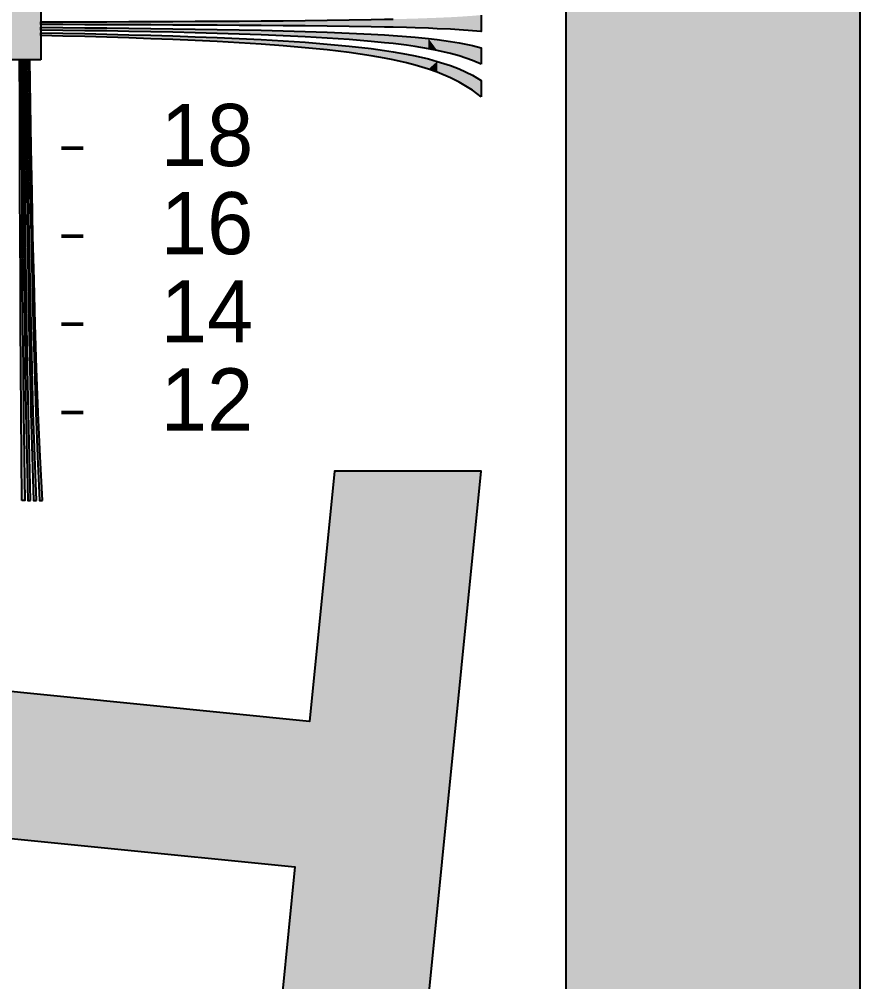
# Model space of a CAD drawing. Header units: millimetres. Extents: x 0 to 420, y 0 to 297.
# Drawn here: x 349.1 to 420, y 130.2 to 211.3 of the extents above; entities that cross this region are included whole.
import ezdxf

# ---------------------------------------------------------------- set-up
doc = ezdxf.new("R2010")
doc.units = ezdxf.units.MM
for name, color, linetype in [('FRAME', 7, 'Continuous'), ('GLUE', 1, 'Continuous'), ('LABELS', 7, 'Continuous'), ('PERIPHERY', 7, 'Continuous'), ('SFR', 7, 'Continuous')]:
    doc.layers.add(name, color=color, linetype=linetype)

msp = doc.modelspace()

# ---------------------------------------------------------------- hatches: boundary and pattern name
at = {"layer": 'FRAME', "true_color": 0x000000}
h = msp.add_hatch(color=7, dxfattribs=at)
h.dxf.hatch_style = 1
h.paths.add_polyline_path([(395.249, 272.25), (420, 272.25), (420, 24.75), (395.249, 24.75), (395.249, 272.25)])
at = {"layer": 'PERIPHERY', "true_color": 0x000000}
h = msp.add_hatch(color=7, dxfattribs=at)
h.dxf.hatch_style = 1
h.paths.add_polyline_path([(350.972, 207.9), (346.022, 207.9), (346.022, 212.85), (350.972, 212.85), (350.972, 207.9)])
h = msp.add_hatch(color=7, dxfattribs=at)
h.dxf.hatch_style = 1
h.paths.add_polyline_path([(388.097, 210.298), (387.354, 210.36), (386.241, 210.436), (385.498, 210.477), (384.384, 210.525), (383.642, 210.559), (382.528, 210.594), (381.785, 210.614), (380.672, 210.642), (379.929, 210.656), (378.816, 210.684), (376.959, 210.711), (375.103, 210.738), (373.247, 210.759), (371.39, 210.773), (369.534, 210.786), (367.678, 210.8), (365.822, 210.814), (363.965, 210.821), (362.109, 210.835), (360.253, 210.841), (358.397, 210.849), (356.54, 210.855), (354.684, 210.862), (352.828, 210.869), (350.972, 210.869), (350.972, 211.103), (352.828, 211.103), (354.684, 211.109), (356.54, 211.116), (358.397, 211.123), (360.253, 211.13), (362.109, 211.136), (363.965, 211.15), (365.822, 211.157), (367.678, 211.171), (369.534, 211.185), (371.39, 211.199), (373.247, 211.213), (375.103, 211.233), (376.959, 211.261), (378.816, 211.288), (379.929, 211.316), (380.672, 211.329), (381.785, 211.357), (382.528, 211.377), (383.642, 211.418), (384.384, 211.446), (385.498, 211.494), (386.241, 211.535), (387.354, 211.611), (388.097, 211.673), (388.097, 210.298)])
h = msp.add_hatch(color=7, dxfattribs=at)
h.dxf.hatch_style = 1
h.paths.add_polyline_path([(388.097, 207.548), (387.354, 207.858), (386.241, 208.236), (385.498, 208.442), (384.384, 208.696), (383.642, 208.841), (382.528, 209.019), (381.785, 209.13), (380.672, 209.267), (379.929, 209.349), (378.816, 209.459), (376.959, 209.61), (375.103, 209.735), (373.247, 209.837), (371.39, 209.927), (369.534, 210.003), (367.678, 210.071), (365.822, 210.126), (363.965, 210.175), (362.109, 210.223), (360.253, 210.264), (358.397, 210.298), (356.54, 210.333), (354.684, 210.36), (352.828, 210.387), (350.972, 210.415), (350.972, 210.642), (352.828, 210.628), (354.684, 210.608), (356.54, 210.594), (358.397, 210.573), (360.253, 210.553), (362.109, 210.525), (363.965, 210.498), (365.822, 210.47), (367.678, 210.436), (369.534, 210.394), (371.39, 210.353), (373.247, 210.298), (375.103, 210.236), (376.959, 210.161), (378.816, 210.071), (379.929, 210.003), (380.672, 209.954), (381.785, 209.872), (382.528, 209.81), (383.642, 209.7), (384.384, 209.61), (385.498, 209.459), (386.241, 209.336), (387.354, 209.109), (388.097, 208.923), (388.097, 207.548)])
h = msp.add_hatch(color=7, dxfattribs=at)
h.dxf.hatch_style = 1
h.paths.add_polyline_path([(388.097, 204.798), (387.354, 205.362), (386.241, 206.036), (385.498, 206.4), (384.384, 206.86), (383.642, 207.122), (382.528, 207.451), (381.785, 207.644), (380.672, 207.892), (379.929, 208.036), (378.816, 208.235), (376.959, 208.51), (375.103, 208.737), (373.247, 208.923), (371.39, 209.081), (369.534, 209.218), (367.678, 209.335), (365.822, 209.439), (363.965, 209.528), (362.109, 209.61), (360.253, 209.686), (358.397, 209.748), (356.54, 209.81), (354.684, 209.858), (352.828, 209.906), (350.972, 209.954), (350.972, 210.181), (352.828, 210.147), (354.684, 210.112), (356.54, 210.071), (358.397, 210.023), (360.253, 209.975), (362.109, 209.913), (363.965, 209.851), (365.822, 209.782), (367.678, 209.7), (369.534, 209.61), (371.39, 209.507), (373.247, 209.384), (375.103, 209.232), (376.959, 209.06), (378.816, 208.847), (379.929, 208.696), (380.672, 208.579), (381.785, 208.387), (382.528, 208.235), (383.642, 207.981), (384.384, 207.774), (385.498, 207.417), (386.241, 207.135), (387.354, 206.613), (388.097, 206.173), (388.097, 204.798)])
h = msp.add_hatch(color=7, dxfattribs=at)
h.dxf.hatch_style = 1
h.paths.add_polyline_path([(349.366, 170.775), (349.335, 174.488), (349.304, 178.2), (349.28, 181.913), (349.261, 185.625), (349.243, 189.338), (349.224, 193.05), (349.211, 196.763), (349.199, 200.475), (349.193, 204.188), (349.18, 207.901), (349.304, 207.901), (349.322, 204.188), (349.341, 200.475), (349.36, 196.763), (349.378, 193.05), (349.409, 189.338), (349.434, 185.625), (349.471, 181.913), (349.508, 178.2), (349.558, 174.488), (349.614, 170.775), (349.366, 170.775)])
h = msp.add_hatch(color=7, dxfattribs=at)
h.dxf.hatch_style = 1
h.paths.add_polyline_path([(350.109, 170.775), (350.01, 174.488), (349.923, 178.2), (349.849, 181.913), (349.793, 185.625), (349.738, 189.338), (349.688, 193.05), (349.651, 196.763), (349.614, 200.475), (349.583, 204.188), (349.551, 207.901), (349.428, 207.901), (349.453, 204.188), (349.477, 200.475), (349.502, 196.763), (349.533, 193.05), (349.57, 189.338), (349.613, 185.625), (349.663, 181.913), (349.719, 178.2), (349.78, 174.488), (349.861, 170.775), (350.109, 170.775)])
h = msp.add_hatch(color=7, dxfattribs=at)
h.dxf.hatch_style = 1
h.paths.add_polyline_path([(350.604, 170.775), (350.455, 174.488), (350.337, 178.2), (350.232, 181.913), (350.146, 185.625), (350.065, 189.338), (349.997, 193.05), (349.942, 196.763), (349.886, 200.475), (349.843, 204.188), (349.799, 207.901), (349.676, 207.901), (349.713, 204.188), (349.75, 200.475), (349.793, 196.763), (349.843, 193.05), (349.905, 189.338), (349.967, 185.625), (350.041, 181.913), (350.127, 178.2), (350.232, 174.488), (350.356, 170.775), (350.604, 170.775)])
h = msp.add_hatch(color=7, dxfattribs=at)
h.dxf.hatch_style = 1
h.paths.add_polyline_path([(351.099, 170.775), (350.907, 174.488), (350.746, 178.2), (350.616, 181.913), (350.499, 185.625), (350.4, 189.338), (350.307, 193.05), (350.232, 196.763), (350.164, 200.475), (350.102, 204.188), (350.047, 207.901), (349.923, 207.901), (349.973, 204.188), (350.028, 200.475), (350.084, 196.763), (350.152, 193.05), (350.233, 189.338), (350.319, 185.625), (350.424, 181.913), (350.542, 178.2), (350.684, 174.488), (350.851, 170.775), (351.099, 170.775)])
at = {"layer": 'SFR', "true_color": 0x000000}
h = msp.add_hatch(color=7, dxfattribs=at)
h.dxf.hatch_style = 1
h.paths.add_polyline_path([(313.847, 173.25), (308.897, 123.749), (321.272, 123.749), (323.379, 144.824), (372.389, 139.922), (370.772, 123.749), (383.147, 123.749), (388.097, 173.249), (375.722, 173.249), (373.615, 152.175), (324.605, 157.076), (326.222, 173.249), (313.847, 173.249), (313.847, 173.25)])

# ---------------------------------------------------------------- linework, layer by layer
at = {"layer": 'FRAME', "color": 250}
msp.add_lwpolyline([(395.249, 272.25), (420, 272.25), (420, 24.75), (395.249, 24.75), (395.249, 272.25)], close=True, dxfattribs=at)
at = {"layer": 'FRAME', "color": 250, "true_color": 0x000000}
for points in [[(395.249, 272.25), (395.249, 24.75), (420, 24.75)], [(420, 24.75), (420, 272.25), (395.249, 272.25)]]:
    msp.add_solid(points, dxfattribs=at)
at = {"layer": 'GLUE', "color": 1, "lineweight": 18}
msp.add_lwpolyline([(0, 0), (420, 0), (420, 297), (0, 297), (0, 0)], dxfattribs=at)
at = {"layer": 'PERIPHERY', "color": 250}
for points in [[(350.972, 207.9), (346.022, 207.9), (346.022, 212.85), (350.972, 212.85), (350.972, 207.9)], [(388.097, 207.548), (387.354, 207.858), (386.241, 208.236), (385.498, 208.442), (384.384, 208.696), (383.642, 208.841), (382.528, 209.019), (381.785, 209.13), (380.672, 209.267), (379.929, 209.349), (378.816, 209.459), (376.959, 209.61), (375.103, 209.735), (373.247, 209.837), (371.39, 209.927), (369.534, 210.003), (367.678, 210.071), (365.822, 210.126), (363.965, 210.175), (362.109, 210.223), (360.253, 210.264), (358.397, 210.298), (356.54, 210.333), (354.684, 210.36), (352.828, 210.387), (350.972, 210.415), (350.972, 210.642), (352.828, 210.628), (354.684, 210.608), (356.54, 210.594), (358.397, 210.573), (360.253, 210.553), (362.109, 210.525), (363.965, 210.498), (365.822, 210.47), (367.678, 210.436), (369.534, 210.394), (371.39, 210.353), (373.247, 210.298), (375.103, 210.236), (376.959, 210.161), (378.816, 210.071), (379.929, 210.003), (380.672, 209.954), (381.785, 209.872), (382.528, 209.81), (383.642, 209.7), (384.384, 209.61), (385.498, 209.459), (386.241, 209.336), (387.354, 209.109), (388.097, 208.923), (388.097, 207.548)], [(388.097, 204.798), (387.354, 205.362), (386.241, 206.036), (385.498, 206.4), (384.384, 206.86), (383.642, 207.122), (382.528, 207.451), (381.785, 207.644), (380.672, 207.892), (379.929, 208.036), (378.816, 208.235), (376.959, 208.51), (375.103, 208.737), (373.247, 208.923), (371.39, 209.081), (369.534, 209.218), (367.678, 209.335), (365.822, 209.439), (363.965, 209.528), (362.109, 209.61), (360.253, 209.686), (358.397, 209.748), (356.54, 209.81), (354.684, 209.858), (352.828, 209.906), (350.972, 209.954), (350.972, 210.181), (352.828, 210.147), (354.684, 210.112), (356.54, 210.071), (358.397, 210.023), (360.253, 209.975), (362.109, 209.913), (363.965, 209.851), (365.822, 209.782), (367.678, 209.7), (369.534, 209.61), (371.39, 209.507), (373.247, 209.384), (375.103, 209.232), (376.959, 209.06), (378.816, 208.847), (379.929, 208.696), (380.672, 208.579), (381.785, 208.387), (382.528, 208.235), (383.642, 207.981), (384.384, 207.774), (385.498, 207.417), (386.241, 207.135), (387.354, 206.613), (388.097, 206.173), (388.097, 204.798)], [(349.366, 170.775), (349.335, 174.488), (349.304, 178.2), (349.28, 181.913), (349.261, 185.625), (349.243, 189.338), (349.224, 193.05), (349.211, 196.763), (349.199, 200.475), (349.193, 204.188), (349.18, 207.901), (349.304, 207.901), (349.322, 204.188), (349.341, 200.475), (349.36, 196.763), (349.378, 193.05), (349.409, 189.338), (349.434, 185.625), (349.471, 181.913), (349.508, 178.2), (349.558, 174.488), (349.614, 170.775), (349.366, 170.775)], [(350.109, 170.775), (350.01, 174.488), (349.923, 178.2), (349.849, 181.913), (349.793, 185.625), (349.738, 189.338), (349.688, 193.05), (349.651, 196.763), (349.614, 200.475), (349.583, 204.188), (349.551, 207.901), (349.428, 207.901), (349.453, 204.188), (349.477, 200.475), (349.502, 196.763), (349.533, 193.05), (349.57, 189.338), (349.613, 185.625), (349.663, 181.913), (349.719, 178.2), (349.78, 174.488), (349.861, 170.775), (350.109, 170.775)], [(350.604, 170.775), (350.455, 174.488), (350.337, 178.2), (350.232, 181.913), (350.146, 185.625), (350.065, 189.338), (349.997, 193.05), (349.942, 196.763), (349.886, 200.475), (349.843, 204.188), (349.799, 207.901), (349.676, 207.901), (349.713, 204.188), (349.75, 200.475), (349.793, 196.763), (349.843, 193.05), (349.905, 189.338), (349.967, 185.625), (350.041, 181.913), (350.127, 178.2), (350.232, 174.488), (350.356, 170.775), (350.604, 170.775)], [(351.099, 170.775), (350.907, 174.488), (350.746, 178.2), (350.616, 181.913), (350.499, 185.625), (350.4, 189.338), (350.307, 193.05), (350.232, 196.763), (350.164, 200.475), (350.102, 204.188), (350.047, 207.901), (349.923, 207.901), (349.973, 204.188), (350.028, 200.475), (350.084, 196.763), (350.152, 193.05), (350.233, 189.338), (350.319, 185.625), (350.424, 181.913), (350.542, 178.2), (350.684, 174.488), (350.851, 170.775), (351.099, 170.775)]]:
    msp.add_lwpolyline(points, close=True, dxfattribs=at)
msp.add_lwpolyline([(388.097, 211.673), (388.097, 210.298), (388.097, 210.298), (387.354, 210.36), (386.241, 210.436), (385.498, 210.477), (384.384, 210.525), (383.642, 210.559), (382.528, 210.594), (381.785, 210.614), (380.672, 210.642), (379.929, 210.656), (378.816, 210.684), (376.959, 210.711), (375.103, 210.738), (373.247, 210.759), (371.39, 210.773), (369.534, 210.786), (367.678, 210.8), (365.822, 210.814), (363.965, 210.821), (362.109, 210.835), (360.253, 210.841), (358.397, 210.849), (356.54, 210.855), (354.684, 210.862), (352.828, 210.869), (350.972, 210.869), (350.972, 211.103), (352.828, 211.103), (354.684, 211.109), (356.54, 211.116), (358.397, 211.123), (360.253, 211.13), (362.109, 211.136), (363.965, 211.15), (365.822, 211.157), (367.678, 211.171), (369.534, 211.185), (371.39, 211.199), (373.247, 211.213), (375.103, 211.233), (376.959, 211.261), (378.816, 211.288), (379.929, 211.316), (380.672, 211.329)], dxfattribs=at)
at = {"layer": 'PERIPHERY', "color": 250, "lineweight": 35, "const_width": 0.309}
for points in [[(352.707, 200.475), (354.564, 200.475)], [(352.707, 193.05), (354.564, 193.05)], [(352.707, 185.625), (354.564, 185.625)], [(352.707, 178.2), (354.564, 178.2)]]:
    msp.add_lwpolyline(points, dxfattribs=at)
at = {"layer": 'PERIPHERY', "color": 250, "true_color": 0x000000}
for points in [[(350.972, 207.9), (350.972, 212.85), (346.022, 212.85)], [(346.022, 212.85), (346.022, 207.9), (350.972, 207.9)], [(388.097, 210.298), (387.354, 211.611), (386.241, 211.535)], [(388.097, 210.298), (388.097, 211.673), (387.354, 211.611)], [(376.959, 211.261), (375.103, 211.233), (350.972, 210.869)], [(376.959, 211.261), (350.972, 210.869), (352.828, 210.869)], [(375.103, 211.233), (373.247, 211.213), (350.972, 210.869)], [(373.247, 211.213), (371.39, 211.199), (350.972, 210.869)], [(371.39, 211.199), (369.534, 211.185), (350.972, 210.869)], [(369.534, 211.185), (367.678, 211.171), (350.972, 210.869)], [(367.678, 211.171), (365.822, 211.157), (350.972, 210.869)], [(365.822, 211.157), (362.109, 211.136), (350.972, 210.869)], [(362.109, 211.136), (358.397, 211.123), (350.972, 210.869)], [(358.397, 211.123), (354.684, 211.109), (350.972, 210.869)], [(354.684, 211.109), (352.828, 211.103), (350.972, 210.869)], [(352.828, 211.103), (350.972, 211.103), (350.972, 210.869)], [(376.959, 211.261), (352.828, 210.869), (354.684, 210.862)], [(376.959, 211.261), (354.684, 210.862), (356.54, 210.855)], [(358.397, 211.123), (356.54, 211.116), (354.684, 211.109)], [(376.959, 211.261), (356.54, 210.855), (358.397, 210.849)], [(376.959, 211.261), (358.397, 210.849), (360.253, 210.841)], [(362.109, 211.136), (360.253, 211.13), (358.397, 211.123)], [(376.959, 211.261), (360.253, 210.841), (362.109, 210.835)], [(376.959, 211.261), (362.109, 210.835), (363.965, 210.821)], [(365.822, 211.157), (363.965, 211.15), (362.109, 211.136)], [(376.959, 211.261), (363.965, 210.821), (365.822, 210.814)], [(376.959, 211.261), (365.822, 210.814), (367.678, 210.8)], [(376.959, 211.261), (367.678, 210.8), (369.534, 210.786)], [(376.959, 211.261), (369.534, 210.786), (371.39, 210.773)], [(376.959, 211.261), (371.39, 210.773), (373.247, 210.759)], [(376.959, 211.261), (373.247, 210.759), (375.103, 210.738)], [(376.959, 211.261), (375.103, 210.738), (376.959, 210.711)], [(388.097, 210.298), (378.816, 211.288), (376.959, 211.261)], [(376.959, 211.261), (376.959, 210.711), (378.816, 210.684)], [(376.959, 211.261), (378.816, 210.684), (379.929, 210.656)], [(376.959, 211.261), (379.929, 210.656), (380.672, 210.642)], [(376.959, 211.261), (380.672, 210.642), (381.785, 210.614)], [(376.959, 211.261), (381.785, 210.614), (382.528, 210.594)], [(376.959, 211.261), (382.528, 210.594), (383.642, 210.559)], [(376.959, 211.261), (383.642, 210.559), (384.384, 210.525)], [(376.959, 211.261), (384.384, 210.525), (385.498, 210.477)], [(376.959, 211.261), (385.498, 210.477), (386.241, 210.436)], [(376.959, 211.261), (386.241, 210.436), (387.354, 210.36)], [(376.959, 211.261), (387.354, 210.36), (388.097, 210.298)], [(388.097, 210.298), (379.929, 211.316), (378.816, 211.288)], [(388.097, 210.298), (380.672, 211.329), (379.929, 211.316)], [(388.097, 210.298), (381.785, 211.357), (380.672, 211.329)], [(388.097, 210.298), (382.528, 211.377), (381.785, 211.357)], [(388.097, 210.298), (383.642, 211.418), (382.528, 211.377)], [(388.097, 210.298), (384.384, 211.446), (383.642, 211.418)], [(388.097, 210.298), (385.498, 211.494), (384.384, 211.446)], [(388.097, 210.298), (386.241, 211.535), (385.498, 211.494)], [(383.642, 209.7), (352.828, 210.628), (350.972, 210.642)], [(350.972, 210.642), (350.972, 210.415), (352.828, 210.387)], [(350.972, 210.642), (352.828, 210.387), (354.684, 210.36)], [(350.972, 210.642), (354.684, 210.36), (356.54, 210.333)], [(350.972, 210.642), (356.54, 210.333), (358.397, 210.298)], [(350.972, 210.642), (358.397, 210.298), (360.253, 210.264)], [(350.972, 210.642), (360.253, 210.264), (362.109, 210.223)], [(383.642, 209.7), (350.972, 210.642), (362.109, 210.223)], [(365.822, 209.782), (352.828, 210.147), (350.972, 210.181)], [(365.822, 209.782), (350.972, 210.181), (350.972, 209.954)], [(383.642, 209.7), (354.684, 210.608), (352.828, 210.628)], [(365.822, 209.782), (354.684, 210.112), (352.828, 210.147)], [(383.642, 209.7), (356.54, 210.594), (354.684, 210.608)], [(365.822, 209.782), (356.54, 210.071), (354.684, 210.112)], [(383.642, 209.7), (358.397, 210.573), (356.54, 210.594)], [(365.822, 209.782), (358.397, 210.023), (356.54, 210.071)], [(383.642, 209.7), (360.253, 210.553), (358.397, 210.573)], [(365.822, 209.782), (360.253, 209.975), (358.397, 210.023)], [(383.642, 209.7), (362.109, 210.525), (360.253, 210.553)], [(383.642, 209.7), (363.965, 210.498), (362.109, 210.525)], [(383.642, 209.7), (362.109, 210.223), (363.965, 210.175)], [(383.642, 209.7), (365.822, 210.47), (363.965, 210.498)], [(383.642, 209.7), (363.965, 210.175), (365.822, 210.126)], [(383.642, 209.7), (367.678, 210.436), (365.822, 210.47)], [(383.642, 209.7), (365.822, 210.126), (367.678, 210.071)], [(383.642, 209.7), (369.534, 210.394), (367.678, 210.436)], [(383.642, 209.7), (367.678, 210.071), (369.534, 210.003)], [(383.642, 209.7), (371.39, 210.353), (369.534, 210.394)], [(383.642, 209.7), (369.534, 210.003), (371.39, 209.927)], [(383.642, 209.7), (373.247, 210.298), (371.39, 210.353)], [(383.642, 209.7), (375.103, 210.236), (373.247, 210.298)], [(383.642, 209.7), (376.959, 210.161), (375.103, 210.236)], [(383.642, 209.7), (378.816, 210.071), (376.959, 210.161)], [(383.642, 209.7), (379.929, 210.003), (378.816, 210.071)], [(383.642, 209.7), (380.672, 209.954), (379.929, 210.003)], [(365.822, 209.782), (350.972, 209.954), (352.828, 209.906)], [(365.822, 209.782), (352.828, 209.906), (354.684, 209.858)], [(365.822, 209.782), (354.684, 209.858), (356.54, 209.81)], [(365.822, 209.782), (356.54, 209.81), (358.397, 209.748)], [(365.822, 209.782), (358.397, 209.748), (360.253, 209.686)], [(365.822, 209.782), (362.109, 209.913), (360.253, 209.975)], [(365.822, 209.782), (360.253, 209.686), (362.109, 209.61)], [(365.822, 209.782), (363.965, 209.851), (362.109, 209.913)], [(365.822, 209.782), (362.109, 209.61), (363.965, 209.528)], [(365.822, 209.782), (363.965, 209.528), (365.822, 209.439)], [(384.384, 207.774), (367.678, 209.7), (365.822, 209.782)], [(365.822, 209.782), (365.822, 209.439), (367.678, 209.335)], [(365.822, 209.782), (367.678, 209.335), (369.534, 209.218)], [(365.822, 209.782), (369.534, 209.218), (371.39, 209.081)], [(365.822, 209.782), (371.39, 209.081), (373.247, 208.923)], [(365.822, 209.782), (373.247, 208.923), (375.103, 208.737)], [(384.384, 207.774), (365.822, 209.782), (375.103, 208.737)], [(384.384, 207.774), (369.534, 209.61), (367.678, 209.7)], [(384.384, 207.774), (371.39, 209.507), (369.534, 209.61)], [(383.642, 209.7), (371.39, 209.927), (373.247, 209.837)], [(384.384, 207.774), (373.247, 209.384), (371.39, 209.507)], [(383.642, 209.7), (373.247, 209.837), (375.103, 209.735)], [(384.384, 207.774), (375.103, 209.232), (373.247, 209.384)], [(383.642, 209.7), (375.103, 209.735), (376.959, 209.61)], [(384.384, 207.774), (376.959, 209.06), (375.103, 209.232)], [(383.642, 209.7), (376.959, 209.61), (378.816, 209.459)], [(383.642, 209.7), (378.816, 209.459), (379.929, 209.349)], [(383.642, 209.7), (379.929, 209.349), (380.672, 209.267)], [(383.642, 209.7), (381.785, 209.872), (380.672, 209.954)], [(383.642, 209.7), (380.672, 209.267), (381.785, 209.13)], [(383.642, 209.7), (382.528, 209.81), (381.785, 209.872)], [(383.642, 209.7), (381.785, 209.13), (382.528, 209.019)], [(383.642, 209.7), (382.528, 209.019), (383.642, 208.841)], [(388.097, 207.548), (384.384, 209.61), (383.642, 209.7)], [(383.642, 209.7), (383.642, 208.841), (384.384, 208.696)], [(383.642, 209.7), (384.384, 208.696), (385.498, 208.442)], [(383.642, 209.7), (385.498, 208.442), (386.241, 208.236)], [(383.642, 209.7), (386.241, 208.236), (387.354, 207.858)], [(383.642, 209.7), (387.354, 207.858), (388.097, 207.548)], [(388.097, 207.548), (385.498, 209.459), (384.384, 209.61)], [(388.097, 207.548), (386.241, 209.336), (385.498, 209.459)], [(388.097, 207.548), (387.354, 209.109), (386.241, 209.336)], [(384.384, 207.774), (375.103, 208.737), (376.959, 208.51)], [(384.384, 207.774), (378.816, 208.847), (376.959, 209.06)], [(384.384, 207.774), (376.959, 208.51), (378.816, 208.235)], [(384.384, 207.774), (379.929, 208.696), (378.816, 208.847)], [(384.384, 207.774), (380.672, 208.579), (379.929, 208.696)], [(384.384, 207.774), (381.785, 208.387), (380.672, 208.579)], [(384.384, 207.774), (382.528, 208.235), (381.785, 208.387)], [(388.097, 207.548), (388.097, 208.923), (387.354, 209.109)], [(349.366, 170.775), (349.304, 207.901), (349.18, 207.901)], [(349.366, 170.775), (349.18, 207.901), (349.193, 204.188)], [(349.366, 170.775), (349.322, 204.188), (349.304, 207.901)], [(349.861, 170.775), (349.551, 207.901), (349.428, 207.901)], [(349.861, 170.775), (349.428, 207.901), (349.453, 204.188)], [(349.861, 170.775), (349.583, 204.188), (349.551, 207.901)], [(349.843, 204.188), (349.799, 207.901), (349.676, 207.901)], [(349.886, 200.475), (349.843, 204.188), (349.676, 207.901)], [(349.997, 193.05), (349.886, 200.475), (349.676, 207.901)], [(350.356, 170.775), (349.997, 193.05), (349.676, 207.901)], [(350.356, 170.775), (349.676, 207.901), (349.713, 204.188)], [(350.102, 204.188), (350.047, 207.901), (349.923, 207.901)], [(350.164, 200.475), (350.102, 204.188), (349.923, 207.901)], [(350.232, 196.763), (350.164, 200.475), (349.923, 207.901)], [(350.307, 193.05), (350.232, 196.763), (349.923, 207.901)], [(350.851, 170.775), (350.307, 193.05), (349.923, 207.901)], [(350.851, 170.775), (349.923, 207.901), (349.973, 204.188)], [(384.384, 207.774), (378.816, 208.235), (379.929, 208.036)], [(384.384, 207.774), (379.929, 208.036), (380.672, 207.892)], [(384.384, 207.774), (380.672, 207.892), (381.785, 207.644)], [(384.384, 207.774), (381.785, 207.644), (382.528, 207.451)], [(384.384, 207.774), (383.642, 207.981), (382.528, 208.235)], [(384.384, 207.774), (382.528, 207.451), (383.642, 207.122)], [(384.384, 207.774), (383.642, 207.122), (384.384, 206.86)], [(388.097, 204.798), (385.498, 207.417), (384.384, 207.774)], [(384.384, 207.774), (384.384, 206.86), (385.498, 206.4)], [(384.384, 207.774), (385.498, 206.4), (386.241, 206.036)], [(384.384, 207.774), (386.241, 206.036), (387.354, 205.362)], [(384.384, 207.774), (387.354, 205.362), (388.097, 204.798)], [(388.097, 204.798), (386.241, 207.135), (385.498, 207.417)], [(388.097, 204.798), (387.354, 206.613), (386.241, 207.135)], [(388.097, 204.798), (388.097, 206.173), (387.354, 206.613)], [(349.366, 170.775), (349.193, 204.188), (349.199, 200.475)], [(349.366, 170.775), (349.341, 200.475), (349.322, 204.188)], [(349.861, 170.775), (349.453, 204.188), (349.477, 200.475)], [(349.861, 170.775), (349.614, 200.475), (349.583, 204.188)], [(350.356, 170.775), (349.713, 204.188), (349.75, 200.475)], [(350.851, 170.775), (349.973, 204.188), (350.028, 200.475)], [(349.366, 170.775), (349.199, 200.475), (349.211, 196.763)], [(349.366, 170.775), (349.36, 196.763), (349.341, 200.475)], [(349.861, 170.775), (349.477, 200.475), (349.502, 196.763)], [(349.861, 170.775), (349.651, 196.763), (349.614, 200.475)], [(350.356, 170.775), (349.75, 200.475), (349.793, 196.763)], [(349.997, 193.05), (349.942, 196.763), (349.886, 200.475)], [(350.851, 170.775), (350.028, 200.475), (350.084, 196.763)], [(349.366, 170.775), (349.211, 196.763), (349.224, 193.05)], [(349.366, 170.775), (349.378, 193.05), (349.36, 196.763)], [(349.861, 170.775), (349.502, 196.763), (349.533, 193.05)], [(349.861, 170.775), (349.688, 193.05), (349.651, 196.763)], [(350.356, 170.775), (349.793, 196.763), (349.843, 193.05)], [(350.851, 170.775), (350.084, 196.763), (350.152, 193.05)], [(349.366, 170.775), (349.224, 193.05), (349.243, 189.338)], [(349.366, 170.775), (349.409, 189.338), (349.378, 193.05)], [(349.861, 170.775), (349.533, 193.05), (349.57, 189.338)], [(349.861, 170.775), (349.738, 189.338), (349.688, 193.05)], [(350.356, 170.775), (349.843, 193.05), (349.905, 189.338)], [(350.356, 170.775), (350.065, 189.338), (349.997, 193.05)], [(350.851, 170.775), (350.152, 193.05), (350.233, 189.338)], [(350.851, 170.775), (350.4, 189.338), (350.307, 193.05)], [(349.366, 170.775), (349.243, 189.338), (349.261, 185.625)], [(349.366, 170.775), (349.434, 185.625), (349.409, 189.338)], [(349.861, 170.775), (349.57, 189.338), (349.613, 185.625)], [(349.861, 170.775), (349.793, 185.625), (349.738, 189.338)], [(350.356, 170.775), (349.905, 189.338), (349.967, 185.625)], [(350.356, 170.775), (350.146, 185.625), (350.065, 189.338)], [(350.851, 170.775), (350.233, 189.338), (350.319, 185.625)], [(350.851, 170.775), (350.499, 185.625), (350.4, 189.338)], [(349.366, 170.775), (349.261, 185.625), (349.28, 181.913)], [(349.366, 170.775), (349.471, 181.913), (349.434, 185.625)], [(349.861, 170.775), (349.613, 185.625), (349.663, 181.913)], [(349.861, 170.775), (349.849, 181.913), (349.793, 185.625)], [(350.356, 170.775), (349.967, 185.625), (350.041, 181.913)], [(350.356, 170.775), (350.232, 181.913), (350.146, 185.625)], [(350.851, 170.775), (350.319, 185.625), (350.424, 181.913)], [(350.851, 170.775), (350.616, 181.913), (350.499, 185.625)], [(349.28, 181.913), (349.304, 178.2), (349.335, 174.488)], [(349.28, 181.913), (349.335, 174.488), (349.366, 170.775)], [(349.366, 170.775), (349.508, 178.2), (349.471, 181.913)], [(349.861, 170.775), (349.663, 181.913), (349.719, 178.2)], [(349.861, 170.775), (349.923, 178.2), (349.849, 181.913)], [(350.356, 170.775), (350.041, 181.913), (350.127, 178.2)], [(350.356, 170.775), (350.337, 178.2), (350.232, 181.913)], [(350.851, 170.775), (350.424, 181.913), (350.542, 178.2)], [(350.851, 170.775), (350.746, 178.2), (350.616, 181.913)], [(349.366, 170.775), (349.558, 174.488), (349.508, 178.2)], [(349.719, 178.2), (349.78, 174.488), (349.861, 170.775)], [(349.861, 170.775), (350.01, 174.488), (349.923, 178.2)], [(350.127, 178.2), (350.232, 174.488), (350.356, 170.775)], [(350.356, 170.775), (350.455, 174.488), (350.337, 178.2)], [(350.542, 178.2), (350.684, 174.488), (350.851, 170.775)], [(350.851, 170.775), (350.907, 174.488), (350.746, 178.2)], [(349.366, 170.775), (349.614, 170.775), (349.558, 174.488)], [(349.861, 170.775), (350.109, 170.775), (350.01, 174.488)], [(350.356, 170.775), (350.604, 170.775), (350.455, 174.488)], [(350.851, 170.775), (351.099, 170.775), (350.907, 174.488)]]:
    msp.add_solid(points, dxfattribs=at)
at = {"layer": 'SFR', "color": 250}
msp.add_lwpolyline([(313.847, 173.25), (308.897, 123.749), (321.272, 123.749), (323.379, 144.824), (372.389, 139.922), (370.772, 123.749), (383.147, 123.749), (388.097, 173.249), (375.722, 173.249), (373.615, 152.175), (324.605, 157.076), (326.222, 173.249), (313.847, 173.249), (313.847, 173.25)], close=True, dxfattribs=at)
at = {"layer": 'SFR', "color": 250, "true_color": 0x000000}
for points in [[(372.389, 139.922), (383.147, 123.749), (388.097, 173.249)], [(372.389, 139.922), (388.097, 173.249), (373.615, 152.175)], [(388.097, 173.249), (375.722, 173.249), (373.615, 152.175)], [(323.379, 144.824), (373.615, 152.175), (324.605, 157.076)], [(323.379, 144.824), (372.389, 139.922), (373.615, 152.175)], [(372.389, 139.922), (370.772, 123.749), (383.147, 123.749)]]:
    msp.add_solid(points, dxfattribs=at)

# ---------------------------------------------------------------- texts
at = {"layer": 'LABELS', "color": 250}
for s, p in [('18', (361.083, 198.953)), ('16', (361.083, 191.528)), ('14', (361.083, 184.103)), ('12', (361.083, 176.678))]:
    msp.add_text(s, height=5.2388, dxfattribs=at).set_placement(p)

doc.saveas('drawing.dxf')
